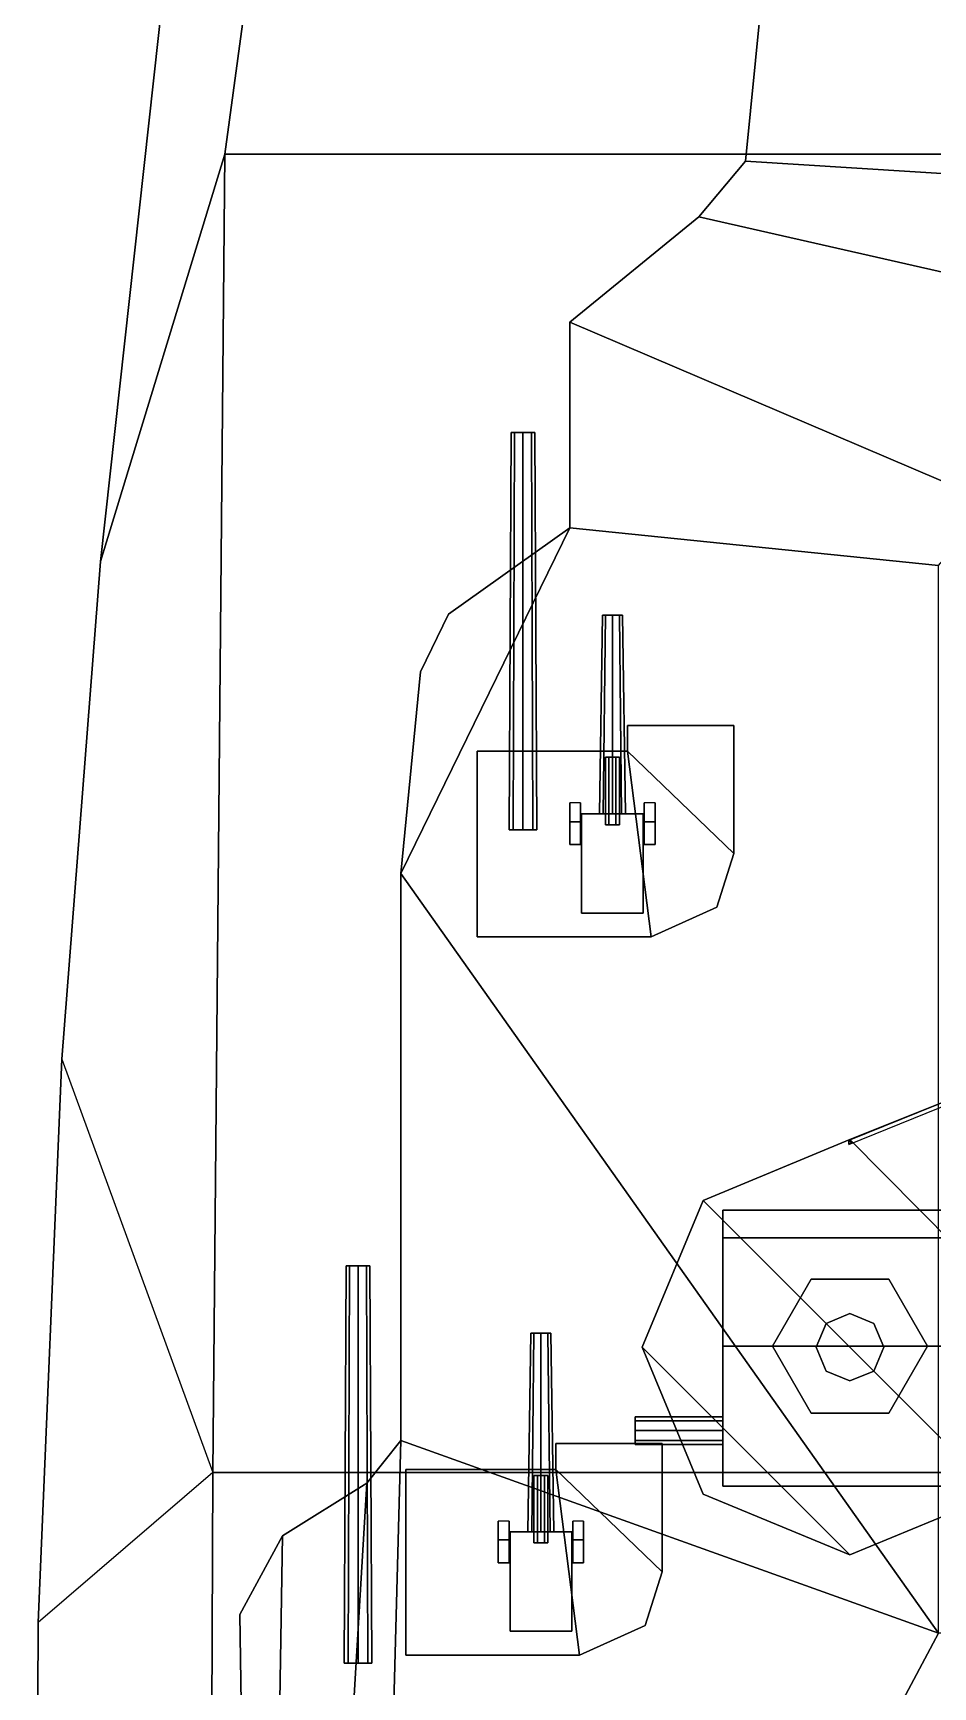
# Model space of a CAD drawing. Extents: x -13 to 13, y -77 to 74.
# Drawn here: x -13.42 to -4.36, y 6.37 to 23.02 of the extents above; entities that cross this region are included whole.
import ezdxf

# ---------------------------------------------------------------- set-up
doc = ezdxf.new("R2010")
doc.units = 0
doc.layers.get('0').update_dxf_attribs({"linetype": 'CONTINUOUS'})
for name, color, linetype in [('GUN', 1, 'CONTINUOUS'), ('RAILINGS', 6, 'CONTINUOUS'), ('SLEEVE', 5, 'CONTINUOUS'), ('SUPERSTRUCTURE', 3, 'CONTINUOUS'), ('TURRET', 2, 'CONTINUOUS')]:
    doc.layers.add(name, color=color, linetype=linetype)

msp = doc.modelspace()

# ---------------------------------------------------------------- linework, layer by layer
for points in [[(-11.77, 26.53), (-12.74, 17.7), (-12.74, 17.7, 1.33), (-11.77, 26.53, 1.33)], [(-11.77, 26.53, 1.33), (-12.74, 17.7, 1.33), (-11.49, 21.8, 1.33), (-11.23, 23.73, 1.33)], [(11.49, 21.8, 5.32), (11.23, 23.73, 5.31), (-11.23, 23.73, 5.31), (-11.49, 21.8, 5.32)], [(-11.23, 23.73, 5.31), (-11.23, 23.73, 1.33), (-11.49, 21.8, 1.33), (-11.49, 21.8, 5.32)], [(-11.49, 21.8, 1.33), (-12.74, 17.7, 1.33), (-13.13, 12.69, 1.33), (-11.61, 8.53, 1.33)], [(-11.49, 21.8, 5.32), (-11.61, 8.53, 5.21), (11.61, 8.53, 5.21), (11.49, 21.8, 5.32)], [(-11.49, 21.8, 1.33), (-11.61, 8.53, 1.33), (-11.61, 8.53, 5.21), (-11.49, 21.8, 5.32)], [(-12.74, 17.7, 1.33), (-12.74, 17.7), (-13.13, 12.69), (-13.13, 12.69, 1.33)], [(-13.13, 12.69), (-13.37, 7.02), (-13.37, 7.02, 1.33), (-13.13, 12.69, 1.33)], [(-11.61, 8.53, 1.33), (-13.37, 7.02, 1.33), (-13.42, -4.53, 1.33), (-11.66, -3.69, 1.33)], [(11.66, -3.69, 5.08), (11.61, 8.53, 5.21), (-11.61, 8.53, 5.21), (-11.66, -3.69, 5.08)], [(-11.61, 8.53, 5.21), (-11.61, 8.53, 1.33), (-11.66, -3.69, 1.33), (-11.66, -3.69, 5.08)], [(-13.37, 7.02, 1.33), (-13.37, 7.02), (-13.42, -4.53), (-13.42, -4.53, 1.33)]]:
    msp.add_3dface(points)
at = {"layer": 'GUN'}
for points in [[(-8.575, 19, 6.395), (-8.61, 19, 6.31), (-8.63, 15, 6.31), (-8.589, 15, 6.409)], [(-8.61, 19, 6.31), (-8.575, 19, 6.225), (-8.589, 15, 6.211), (-8.63, 15, 6.31)], [(-8.405, 19, 6.395), (-8.61, 19, 6.31), (-8.575, 19, 6.395), (-8.49, 19, 6.43)], [(-8.37, 19, 6.31), (-8.575, 19, 6.225), (-8.61, 19, 6.31), (-8.405, 19, 6.395)], [(-8.49, 19, 6.43), (-8.575, 19, 6.395), (-8.589, 15, 6.409), (-8.49, 15, 6.45)], [(-8.575, 19, 6.225), (-8.49, 19, 6.19), (-8.49, 15, 6.17), (-8.589, 15, 6.211)], [(-8.405, 19, 6.225), (-8.49, 19, 6.19), (-8.575, 19, 6.225), (-8.37, 19, 6.31)], [(-8.405, 19, 6.395), (-8.49, 19, 6.43), (-8.49, 15, 6.45), (-8.391, 15, 6.409)], [(-8.49, 19, 6.19), (-8.405, 19, 6.225), (-8.391, 15, 6.211), (-8.49, 15, 6.17)], [(-8.37, 19, 6.31), (-8.405, 19, 6.395), (-8.391, 15, 6.409), (-8.35, 15, 6.31)], [(-8.405, 19, 6.225), (-8.37, 19, 6.31), (-8.35, 15, 6.31), (-8.391, 15, 6.211)], [(-7.69, 17.16, 8.79), (-7.661, 17.16, 8.719), (-7.682, 15.16, 8.698), (-7.72, 15.16, 8.79)], [(-7.661, 17.16, 8.861), (-7.69, 17.16, 8.79), (-7.72, 15.16, 8.79), (-7.682, 15.16, 8.882)], [(-7.49, 17.16, 8.79), (-7.661, 17.16, 8.719), (-7.69, 17.16, 8.79), (-7.519, 17.16, 8.861)], [(-7.519, 17.16, 8.861), (-7.69, 17.16, 8.79), (-7.661, 17.16, 8.861), (-7.59, 17.16, 8.89)], [(-7.661, 17.16, 8.719), (-7.59, 17.16, 8.69), (-7.59, 15.16, 8.66), (-7.682, 15.16, 8.698)], [(-7.59, 17.16, 8.89), (-7.661, 17.16, 8.861), (-7.682, 15.16, 8.882), (-7.59, 15.16, 8.92)], [(-7.519, 17.16, 8.719), (-7.59, 17.16, 8.69), (-7.661, 17.16, 8.719), (-7.49, 17.16, 8.79)], [(-7.59, 17.16, 8.69), (-7.519, 17.16, 8.719), (-7.498, 15.16, 8.698), (-7.59, 15.16, 8.66)], [(-7.519, 17.16, 8.861), (-7.59, 17.16, 8.89), (-7.59, 15.16, 8.92), (-7.498, 15.16, 8.882)], [(-7.519, 17.16, 8.719), (-7.49, 17.16, 8.79), (-7.46, 15.16, 8.79), (-7.498, 15.16, 8.698)], [(-7.49, 17.16, 8.79), (-7.519, 17.16, 8.861), (-7.498, 15.16, 8.882), (-7.46, 15.16, 8.79)], [(-10.27, 10.61, 6.25), (-10.235, 10.61, 6.165), (-10.249, 6.61, 6.151), (-10.29, 6.61, 6.25)], [(-10.235, 10.61, 6.335), (-10.27, 10.61, 6.25), (-10.29, 6.61, 6.25), (-10.249, 6.61, 6.349)], [(-10.03, 10.61, 6.25), (-10.235, 10.61, 6.165), (-10.27, 10.61, 6.25), (-10.065, 10.61, 6.335)], [(-10.065, 10.61, 6.335), (-10.27, 10.61, 6.25), (-10.235, 10.61, 6.335), (-10.15, 10.61, 6.37)], [(-10.235, 10.61, 6.165), (-10.15, 10.61, 6.13), (-10.15, 6.61, 6.11), (-10.249, 6.61, 6.151)], [(-10.15, 10.61, 6.37), (-10.235, 10.61, 6.335), (-10.249, 6.61, 6.349), (-10.15, 6.61, 6.39)], [(-10.065, 10.61, 6.165), (-10.15, 10.61, 6.13), (-10.235, 10.61, 6.165), (-10.03, 10.61, 6.25)], [(-10.15, 10.61, 6.13), (-10.065, 10.61, 6.165), (-10.051, 6.61, 6.151), (-10.15, 6.61, 6.11)], [(-10.065, 10.61, 6.335), (-10.15, 10.61, 6.37), (-10.15, 6.61, 6.39), (-10.051, 6.61, 6.349)], [(-10.065, 10.61, 6.165), (-10.03, 10.61, 6.25), (-10.01, 6.61, 6.25), (-10.051, 6.61, 6.151)], [(-10.03, 10.61, 6.25), (-10.065, 10.61, 6.335), (-10.051, 6.61, 6.349), (-10.01, 6.61, 6.25)], [(-8.41, 9.93, 8.79), (-8.381, 9.93, 8.719), (-8.402, 7.93, 8.698), (-8.44, 7.93, 8.79)], [(-8.381, 9.93, 8.861), (-8.41, 9.93, 8.79), (-8.44, 7.93, 8.79), (-8.402, 7.93, 8.882)], [(-8.21, 9.93, 8.79), (-8.381, 9.93, 8.719), (-8.41, 9.93, 8.79), (-8.239, 9.93, 8.861)], [(-8.239, 9.93, 8.861), (-8.41, 9.93, 8.79), (-8.381, 9.93, 8.861), (-8.31, 9.93, 8.89)], [(-8.381, 9.93, 8.719), (-8.31, 9.93, 8.69), (-8.31, 7.93, 8.66), (-8.402, 7.93, 8.698)], [(-8.31, 9.93, 8.89), (-8.381, 9.93, 8.861), (-8.402, 7.93, 8.882), (-8.31, 7.93, 8.92)], [(-8.239, 9.93, 8.719), (-8.31, 9.93, 8.69), (-8.381, 9.93, 8.719), (-8.21, 9.93, 8.79)], [(-8.31, 9.93, 8.69), (-8.239, 9.93, 8.719), (-8.218, 7.93, 8.698), (-8.31, 7.93, 8.66)], [(-8.239, 9.93, 8.861), (-8.31, 9.93, 8.89), (-8.31, 7.93, 8.92), (-8.218, 7.93, 8.882)], [(-8.239, 9.93, 8.719), (-8.21, 9.93, 8.79), (-8.18, 7.93, 8.79), (-8.218, 7.93, 8.698)], [(-8.21, 9.93, 8.79), (-8.239, 9.93, 8.861), (-8.218, 7.93, 8.882), (-8.18, 7.93, 8.79)]]:
    msp.add_3dface(points, dxfattribs=at)
at = {"layer": 'RAILINGS'}
for points in [[(-5.21, 11.83, 15.2), (-3.78, 12.41, 15.2), (-3.8, 12.44, 15.2), (-5.21, 11.87, 15.2)], [(-5.18, 11.85, 14.51), (-5.21, 11.867, 14.51), (-5.21, 11.867, 15.2), (-5.18, 11.85, 15.2)], [(-5.21, 11.867, 14.51), (-5.21, 11.833, 14.51), (-5.21, 11.833, 15.2), (-5.21, 11.867, 15.2)], [(-5.21, 11.833, 14.51), (-5.18, 11.85, 14.51), (-5.18, 11.85, 15.2), (-5.21, 11.833, 15.2)]]:
    msp.add_3dface(points, dxfattribs=at)
at = {"layer": 'SLEEVE'}
for points in [[(-7.555, 15.73, 8.919), (-7.625, 15.73, 8.919), (-7.66, 15.73, 8.98), (-7.52, 15.73, 8.98)], [(-7.52, 15.73, 8.98), (-7.66, 15.73, 8.98), (-7.625, 15.73, 9.041), (-7.555, 15.73, 9.041)], [(-7.66, 15.73, 8.98), (-7.625, 15.73, 8.919), (-7.625, 15.05, 8.919), (-7.66, 15.05, 8.98)], [(-7.625, 15.73, 9.041), (-7.66, 15.73, 8.98), (-7.66, 15.05, 8.98), (-7.625, 15.05, 9.041)], [(-7.625, 15.73, 8.919), (-7.555, 15.73, 8.919), (-7.555, 15.05, 8.919), (-7.625, 15.05, 8.919)], [(-7.555, 15.73, 9.041), (-7.625, 15.73, 9.041), (-7.625, 15.05, 9.041), (-7.555, 15.05, 9.041)], [(-7.555, 15.73, 8.919), (-7.52, 15.73, 8.98), (-7.52, 15.05, 8.98), (-7.555, 15.05, 8.919)], [(-7.52, 15.73, 8.98), (-7.555, 15.73, 9.041), (-7.555, 15.05, 9.041), (-7.52, 15.05, 8.98)], [(-7.28, 15.16, 8.99), (-7.28, 15.16, 8.58), (-7.9, 15.16, 8.58), (-7.9, 15.16, 8.99)], [(-7.9, 15.16, 8.58), (-7.9, 14.16, 8.58), (-7.9, 14.16, 8.99), (-7.9, 15.16, 8.99)], [(-7.28, 15.16, 8.58), (-7.28, 14.16, 8.58), (-7.9, 14.16, 8.58), (-7.9, 15.16, 8.58)], [(-7.9, 15.16, 8.99), (-7.9, 14.16, 8.99), (-7.28, 14.16, 8.99), (-7.28, 15.16, 8.99)], [(-7.28, 14.16, 8.99), (-7.28, 14.16, 8.58), (-7.28, 15.16, 8.58), (-7.28, 15.16, 8.99)], [(-7.555, 15.05, 9.041), (-7.625, 15.05, 9.041), (-7.66, 15.05, 8.98), (-7.52, 15.05, 8.98)], [(-7.9, 14.16, 8.99), (-7.9, 14.16, 8.58), (-7.28, 14.16, 8.58), (-7.28, 14.16, 8.99)], [(-8.345, 8.5, 9.041), (-8.38, 8.5, 8.98), (-8.38, 7.82, 8.98), (-8.345, 7.82, 9.041)], [(-8.38, 8.5, 8.98), (-8.345, 8.5, 8.919), (-8.345, 7.82, 8.919), (-8.38, 7.82, 8.98)], [(-8.24, 8.5, 8.98), (-8.38, 8.5, 8.98), (-8.345, 8.5, 9.041), (-8.275, 8.5, 9.041)], [(-8.275, 8.5, 8.919), (-8.345, 8.5, 8.919), (-8.38, 8.5, 8.98), (-8.24, 8.5, 8.98)], [(-8.275, 8.5, 9.041), (-8.345, 8.5, 9.041), (-8.345, 7.82, 9.041), (-8.275, 7.82, 9.041)], [(-8.345, 8.5, 8.919), (-8.275, 8.5, 8.919), (-8.275, 7.82, 8.919), (-8.345, 7.82, 8.919)], [(-8.24, 8.5, 8.98), (-8.275, 8.5, 9.041), (-8.275, 7.82, 9.041), (-8.24, 7.82, 8.98)], [(-8.275, 8.5, 8.919), (-8.24, 8.5, 8.98), (-8.24, 7.82, 8.98), (-8.275, 7.82, 8.919)], [(-8.62, 7.93, 8.58), (-8.62, 6.93, 8.58), (-8.62, 6.93, 8.99), (-8.62, 7.93, 8.99)], [(-8, 7.93, 8.99), (-8, 7.93, 8.58), (-8.62, 7.93, 8.58), (-8.62, 7.93, 8.99)], [(-8, 7.93, 8.58), (-8, 6.93, 8.58), (-8.62, 6.93, 8.58), (-8.62, 7.93, 8.58)], [(-8.62, 7.93, 8.99), (-8.62, 6.93, 8.99), (-8, 6.93, 8.99), (-8, 7.93, 8.99)], [(-8, 6.93, 8.99), (-8, 6.93, 8.58), (-8, 7.93, 8.58), (-8, 7.93, 8.99)], [(-8.275, 7.82, 9.041), (-8.345, 7.82, 9.041), (-8.38, 7.82, 8.98), (-8.24, 7.82, 8.98)], [(-8.62, 6.93, 8.99), (-8.62, 6.93, 8.58), (-8, 6.93, 8.58), (-8, 6.93, 8.99)]]:
    msp.add_3dface(points, dxfattribs=at)
at = {"layer": 'SUPERSTRUCTURE'}
for points in [[(-6.05, 23.76, 7.4), (-6.05, 23.76, 5.3), (-6.25, 21.73, 5.31), (-6.25, 21.73, 7.4)], [(-1.16, 21.98, 7.4), (-6.05, 23.76, 7.4), (-6.25, 21.73, 7.4), (-2.355, 21.485, 7.4)], [(1.16, 21.98, 7.4), (6.05, 23.76, 7.4), (-6.05, 23.76, 7.4), (-1.16, 21.98, 7.4)], [(-6.25, 21.73, 7.4), (-6.25, 21.73, 5.31), (-6.72, 21.17, 5.31), (-6.72, 21.17, 7.4)], [(-2.355, 21.485, 7.4), (-6.25, 21.73, 7.4), (-6.72, 21.17, 7.4), (-2.85, 20.29, 7.4)], [(-6.72, 21.17, 7.4), (-6.72, 21.17, 5.31), (-8.02, 20.11, 5.3), (-8.02, 20.11, 7.4)], [(-2.85, 20.29, 7.4), (-6.72, 21.17, 7.4), (-8.02, 20.11, 7.4), (-3.76, 18.29, 7.4)], [(-8.02, 20.11, 7.4), (-8.02, 20.11, 5.3), (-8.02, 18.04, 5.28), (-8.02, 18.04, 7.4)], [(-3.76, 18.29, 7.4), (-8.02, 20.11, 7.4), (-8.02, 18.04, 7.4), (-4.31, 17.66, 7.4)], [(-8.02, 18.04, 7.4), (-9.24, 17.17, 7.4), (-9.52, 16.59, 7.4), (-9.72, 14.56, 7.4)], [(-4.31, 17.66, 7.4), (-8.02, 18.04, 7.4), (-9.72, 14.56, 7.4), (-4.31, 6.91, 7.4)], [(-8.02, 18.04, 7.4), (-8.02, 18.04, 5.28), (-9.24, 17.17, 5.28), (-9.24, 17.17, 7.4)], [(-9.24, 17.17, 7.4), (-9.24, 17.17, 5.28), (-9.52, 16.59, 5.27), (-9.52, 16.59, 7.4)], [(-9.52, 16.59, 7.4), (-9.52, 16.59, 5.27), (-9.72, 14.56, 5.25), (-9.72, 14.56, 7.4)], [(-9.72, 14.56, 7.4), (-9.72, 14.56, 5.25), (-9.72, 8.85, 5.21), (-9.72, 8.85, 7.4)], [(-4.31, 6.91, 7.4), (-9.72, 14.56, 7.4), (-9.72, 8.85, 7.4), (-4.31, 6.91, 7.4)], [(-5.2, 11.88, 14.51), (-3.8, 12.44, 14.51), (-3.8, 12.44, 14.33), (-5.2, 11.88, 14.33)], [(-3.11, 9.77, 14.51), (-3.11, 12.44, 14.51), (-3.8, 12.44, 14.51), (-5.2, 11.88, 14.51)], [(-6.678, 11.268, 14.51), (-5.2, 11.88, 14.51), (-5.2, 11.88, 14.33), (-6.678, 11.268, 14.33)], [(-3.722, 8.312, 14.51), (-3.11, 9.77, 14.51), (-5.2, 11.88, 14.51), (-6.678, 11.268, 14.51)], [(-7.29, 9.79, 14.51), (-6.678, 11.268, 14.51), (-6.678, 11.268, 14.33), (-7.29, 9.79, 14.33)], [(-5.2, 7.7, 14.51), (-3.722, 8.312, 14.51), (-6.678, 11.268, 14.51), (-7.29, 9.79, 14.51)], [(-3.92, 11.17, 16.72), (-3.92, 11.17, 15.2), (-6.48, 11.17, 15.2), (-6.48, 11.17, 16.72)], [(-3.92, 10.89, 17.01), (-3.92, 11.17, 16.72), (-6.48, 11.17, 16.72), (-6.48, 10.89, 17.01)], [(-6.48, 11.17, 16.72), (-6.48, 11.17, 15.2), (-6.48, 9.8, 17.07), (-6.48, 10.89, 17.01)], [(-6.48, 11.17, 15.2), (-6.48, 8.39, 15.2), (-6.48, 8.39, 17.07), (-6.48, 9.8, 17.07)], [(-6.48, 10.89, 17.01), (-6.48, 9.8, 17.07), (-3.92, 9.8, 17.07), (-3.92, 10.89, 17.01)], [(-5.59, 10.475, 14.51), (-5.98, 9.8, 14.51), (-5.98, 9.8, 15.2), (-5.59, 10.475, 15.2)], [(-4.81, 10.475, 14.51), (-5.59, 10.475, 14.51), (-5.59, 10.475, 15.2), (-4.81, 10.475, 15.2)], [(-4.42, 9.8, 14.51), (-4.81, 10.475, 14.51), (-4.81, 10.475, 15.2), (-4.42, 9.8, 15.2)], [(-5.44, 10.03, 7.4), (-5.54, 9.79, 7.4), (-5.54, 9.79, 14.33), (-5.44, 10.03, 14.33)], [(-5.2, 10.13, 7.4), (-5.44, 10.03, 7.4), (-5.44, 10.03, 14.33), (-5.2, 10.13, 14.33)], [(-4.96, 10.03, 7.4), (-5.2, 10.13, 7.4), (-5.2, 10.13, 14.33), (-4.96, 10.03, 14.33)], [(-4.86, 9.79, 7.4), (-4.96, 10.03, 7.4), (-4.96, 10.03, 14.33), (-4.86, 9.79, 14.33)], [(-6.678, 8.312, 14.51), (-7.29, 9.79, 14.51), (-7.29, 9.79, 14.33), (-6.678, 8.312, 14.33)], [(-6.678, 8.312, 14.51), (-5.2, 7.7, 14.51), (-7.29, 9.79, 14.51), (-6.678, 8.312, 14.51)], [(-6.48, 9.8, 17.07), (-6.48, 8.39, 17.07), (-3.92, 8.39, 17.07), (-3.92, 9.8, 17.07)], [(-5.98, 9.8, 14.51), (-5.59, 9.125, 14.51), (-5.59, 9.125, 15.2), (-5.98, 9.8, 15.2)], [(-5.54, 9.79, 7.4), (-5.44, 9.55, 7.4), (-5.44, 9.55, 14.33), (-5.54, 9.79, 14.33)], [(-4.96, 9.55, 7.4), (-4.86, 9.79, 7.4), (-4.86, 9.79, 14.33), (-4.96, 9.55, 14.33)], [(-4.81, 9.125, 14.51), (-4.42, 9.8, 14.51), (-4.42, 9.8, 15.2), (-4.81, 9.125, 15.2)], [(-5.44, 9.55, 7.4), (-5.2, 9.45, 7.4), (-5.2, 9.45, 14.33), (-5.44, 9.55, 14.33)], [(-5.2, 9.45, 7.4), (-4.96, 9.55, 7.4), (-4.96, 9.55, 14.33), (-5.2, 9.45, 14.33)], [(-6.48, 9.049, 16.529), (-6.48, 9.09, 16.43), (-7.36, 9.09, 16.43), (-7.36, 9.049, 16.529)], [(-6.48, 9.09, 16.43), (-6.48, 9.049, 16.331), (-7.36, 9.049, 16.331), (-7.36, 9.09, 16.43)], [(-7.36, 8.95, 16.57), (-7.36, 9.049, 16.529), (-7.36, 9.09, 16.43), (-7.36, 8.851, 16.529)], [(-7.36, 8.851, 16.529), (-7.36, 9.09, 16.43), (-7.36, 9.049, 16.331), (-7.36, 8.81, 16.43)], [(-6.48, 9.049, 16.331), (-6.48, 8.95, 16.29), (-7.36, 8.95, 16.29), (-7.36, 9.049, 16.331)], [(-7.36, 8.81, 16.43), (-7.36, 9.049, 16.331), (-7.36, 8.95, 16.29), (-7.36, 8.851, 16.331)], [(-6.48, 8.95, 16.57), (-6.48, 9.049, 16.529), (-7.36, 9.049, 16.529), (-7.36, 8.95, 16.57)], [(-5.59, 9.125, 14.51), (-4.81, 9.125, 14.51), (-4.81, 9.125, 15.2), (-5.59, 9.125, 15.2)], [(-10.06, 8.42, 7.4), (-10.73, -2.78, 7.4), (-10.04, -3.24, 7.4), (-9.72, 8.85, 7.4)], [(-9.72, 8.85, 7.4), (-9.72, 8.85, 5.21), (-10.06, 8.42, 5.2), (-10.06, 8.42, 7.4)], [(-9.72, 8.85, 7.4), (-10.04, -3.24, 7.4), (-9.95, -3.69, 7.4), (-4.31, 6.91, 7.4)], [(-6.48, 8.95, 16.29), (-6.48, 8.851, 16.331), (-7.36, 8.851, 16.331), (-7.36, 8.95, 16.29)], [(-6.48, 8.851, 16.529), (-6.48, 8.95, 16.57), (-7.36, 8.95, 16.57), (-7.36, 8.851, 16.529)], [(-6.48, 8.81, 16.43), (-6.48, 8.851, 16.529), (-7.36, 8.851, 16.529), (-7.36, 8.81, 16.43)], [(-6.48, 8.851, 16.331), (-6.48, 8.81, 16.43), (-7.36, 8.81, 16.43), (-7.36, 8.851, 16.331)], [(-10.73, -2.78, 7.4), (-10.06, 8.42, 7.4), (-10.91, 7.89, 7.4), (-11.07, -2.07, 7.4)], [(-10.06, 8.42, 7.4), (-10.06, 8.42, 5.2), (-10.91, 7.89, 5.2), (-10.91, 7.89, 7.4)], [(-6.48, 8.39, 17.07), (-6.48, 8.39, 15.2), (-3.92, 8.39, 15.2), (-3.92, 8.39, 17.07)], [(-5.2, 7.7, 14.51), (-6.678, 8.312, 14.51), (-6.678, 8.312, 14.33), (-5.2, 7.7, 14.33)], [(-3.722, 8.312, 14.51), (-5.2, 7.7, 14.51), (-5.2, 7.7, 14.33), (-3.722, 8.312, 14.33)], [(-10.91, 7.89, 7.4), (-10.91, 7.89, 5.2), (-11.34, 7.1, 5.19), (-11.34, 7.1, 7.4)], [(-10.91, 7.89, 7.4), (-11.34, 7.1, 7.4), (-11.28, 3.08, 7.4), (-11.07, -2.07, 7.4)], [(-11.34, 7.1, 7.4), (-11.34, 7.1, 5.19), (-11.28, 3.08, 5.15), (-11.28, 3.08, 7.4)], [(9.95, -3.69, 7.4), (4.31, 6.91, 7.4), (-4.31, 6.91, 7.4), (-9.95, -3.69, 7.4)]]:
    msp.add_3dface(points, dxfattribs=at)
at = {"layer": 'TURRET'}
for points in [[(-7.44, 16.05, 7.57), (-6.37, 16.05, 7.57), (-6.37, 16.05, 7.4), (-7.44, 16.05, 7.4)], [(-7.44, 15.79, 7.57), (-6.37, 14.76, 7.57), (-6.37, 16.05, 7.57), (-7.44, 16.05, 7.57)], [(-7.44, 16.05, 7.4), (-7.44, 15.79, 7.4), (-7.44, 15.79, 7.57), (-7.44, 16.05, 7.57)], [(-6.37, 16.05, 7.57), (-6.37, 14.76, 7.57), (-6.37, 14.76, 7.4), (-6.37, 16.05, 7.4)], [(-8.95, 15.79, 7.4), (-8.95, 13.92, 7.4), (-8.95, 13.92, 7.57), (-8.95, 15.79, 7.57)], [(-8.95, 13.92, 7.57), (-7.2, 13.92, 7.57), (-7.44, 15.79, 7.57), (-8.95, 15.79, 7.57)], [(-8.95, 15.79, 7.57), (-7.44, 15.79, 7.57), (-7.44, 15.79, 7.4), (-8.95, 15.79, 7.4)], [(-7.2, 13.92, 7.57), (-6.54, 14.22, 7.57), (-6.37, 14.76, 7.57), (-7.44, 15.79, 7.57)], [(-8.02, 15.27, 7.57), (-8.02, 14.85, 7.57), (-8.02, 14.85, 8.81), (-8.02, 15.08, 8.58)], [(-7.91, 15.08, 8.58), (-7.91, 15.27, 7.57), (-8.02, 15.27, 7.57), (-8.02, 15.08, 8.58)], [(-7.91, 14.85, 8.81), (-7.91, 14.85, 7.57), (-7.91, 15.27, 7.57), (-7.91, 15.08, 8.58)], [(-7.27, 15.27, 7.57), (-7.27, 14.85, 7.57), (-7.27, 14.85, 8.81), (-7.27, 15.08, 8.58)], [(-7.16, 15.08, 8.58), (-7.16, 15.27, 7.57), (-7.27, 15.27, 7.57), (-7.27, 15.08, 8.58)], [(-7.16, 14.85, 8.81), (-7.16, 14.85, 7.57), (-7.16, 15.27, 7.57), (-7.16, 15.08, 8.58)], [(-8.02, 15.08, 8.58), (-8.02, 14.85, 8.81), (-8.02, 14.85, 8.81), (-8.02, 15.08, 8.81)], [(-7.91, 15.08, 8.81), (-7.91, 15.08, 8.58), (-8.02, 15.08, 8.58), (-8.02, 15.08, 8.81)], [(-8.02, 15.08, 8.81), (-8.02, 14.85, 8.81), (-7.91, 14.85, 8.81), (-7.91, 15.08, 8.81)], [(-7.91, 14.85, 8.81), (-7.91, 14.85, 8.81), (-7.91, 15.08, 8.58), (-7.91, 15.08, 8.81)], [(-7.27, 15.08, 8.58), (-7.27, 14.85, 8.81), (-7.27, 14.85, 8.81), (-7.27, 15.08, 8.81)], [(-7.16, 15.08, 8.81), (-7.16, 15.08, 8.58), (-7.27, 15.08, 8.58), (-7.27, 15.08, 8.81)], [(-7.27, 15.08, 8.81), (-7.27, 14.85, 8.81), (-7.16, 14.85, 8.81), (-7.16, 15.08, 8.81)], [(-7.16, 14.85, 8.81), (-7.16, 14.85, 8.81), (-7.16, 15.08, 8.58), (-7.16, 15.08, 8.81)], [(-8.02, 14.85, 8.81), (-8.02, 14.85, 7.57), (-7.91, 14.85, 7.57), (-7.91, 14.85, 8.81)], [(-7.27, 14.85, 8.81), (-7.27, 14.85, 7.57), (-7.16, 14.85, 7.57), (-7.16, 14.85, 8.81)], [(-6.37, 14.76, 7.57), (-6.54, 14.22, 7.57), (-6.54, 14.22, 7.4), (-6.37, 14.76, 7.4)], [(-7.2, 13.92, 7.4), (-6.54, 14.22, 7.4), (-6.54, 14.22, 7.57), (-7.2, 13.92, 7.57)], [(-8.95, 13.92, 7.4), (-7.2, 13.92, 7.4), (-7.2, 13.92, 7.57), (-8.95, 13.92, 7.57)], [(-8.16, 8.82, 7.4), (-8.16, 8.56, 7.4), (-8.16, 8.56, 7.57), (-8.16, 8.82, 7.57)], [(-8.16, 8.56, 7.57), (-7.09, 7.53, 7.57), (-7.09, 8.82, 7.57), (-8.16, 8.82, 7.57)], [(-8.16, 8.82, 7.57), (-7.09, 8.82, 7.57), (-7.09, 8.82, 7.4), (-8.16, 8.82, 7.4)], [(-7.09, 8.82, 7.57), (-7.09, 7.53, 7.57), (-7.09, 7.53, 7.4), (-7.09, 8.82, 7.4)], [(-9.67, 8.56, 7.57), (-8.16, 8.56, 7.57), (-8.16, 8.56, 7.4), (-9.67, 8.56, 7.4)], [(-9.67, 6.69, 7.57), (-7.92, 6.69, 7.57), (-8.16, 8.56, 7.57), (-9.67, 8.56, 7.57)], [(-9.67, 8.56, 7.4), (-9.67, 6.69, 7.4), (-9.67, 6.69, 7.57), (-9.67, 8.56, 7.57)], [(-7.92, 6.69, 7.57), (-7.26, 6.99, 7.57), (-7.09, 7.53, 7.57), (-8.16, 8.56, 7.57)], [(-8.74, 8.04, 7.57), (-8.74, 7.62, 7.57), (-8.74, 7.62, 8.81), (-8.74, 7.85, 8.58)], [(-8.63, 7.85, 8.58), (-8.63, 8.04, 7.57), (-8.74, 8.04, 7.57), (-8.74, 7.85, 8.58)], [(-8.63, 7.62, 8.81), (-8.63, 7.62, 7.57), (-8.63, 8.04, 7.57), (-8.63, 7.85, 8.58)], [(-7.99, 8.04, 7.57), (-7.99, 7.62, 7.57), (-7.99, 7.62, 8.81), (-7.99, 7.85, 8.58)], [(-7.88, 7.85, 8.58), (-7.88, 8.04, 7.57), (-7.99, 8.04, 7.57), (-7.99, 7.85, 8.58)], [(-7.88, 7.62, 8.81), (-7.88, 7.62, 7.57), (-7.88, 8.04, 7.57), (-7.88, 7.85, 8.58)], [(-8.63, 7.85, 8.81), (-8.63, 7.85, 8.58), (-8.74, 7.85, 8.58), (-8.74, 7.85, 8.81)], [(-8.74, 7.85, 8.58), (-8.74, 7.62, 8.81), (-8.74, 7.62, 8.81), (-8.74, 7.85, 8.81)], [(-8.74, 7.85, 8.81), (-8.74, 7.62, 8.81), (-8.63, 7.62, 8.81), (-8.63, 7.85, 8.81)], [(-8.63, 7.62, 8.81), (-8.63, 7.62, 8.81), (-8.63, 7.85, 8.58), (-8.63, 7.85, 8.81)], [(-7.88, 7.85, 8.81), (-7.88, 7.85, 8.58), (-7.99, 7.85, 8.58), (-7.99, 7.85, 8.81)], [(-7.99, 7.85, 8.58), (-7.99, 7.62, 8.81), (-7.99, 7.62, 8.81), (-7.99, 7.85, 8.81)], [(-7.99, 7.85, 8.81), (-7.99, 7.62, 8.81), (-7.88, 7.62, 8.81), (-7.88, 7.85, 8.81)], [(-7.88, 7.62, 8.81), (-7.88, 7.62, 8.81), (-7.88, 7.85, 8.58), (-7.88, 7.85, 8.81)], [(-8.74, 7.62, 8.81), (-8.74, 7.62, 7.57), (-8.63, 7.62, 7.57), (-8.63, 7.62, 8.81)], [(-7.99, 7.62, 8.81), (-7.99, 7.62, 7.57), (-7.88, 7.62, 7.57), (-7.88, 7.62, 8.81)], [(-7.09, 7.53, 7.57), (-7.26, 6.99, 7.57), (-7.26, 6.99, 7.4), (-7.09, 7.53, 7.4)], [(-7.92, 6.69, 7.4), (-7.26, 6.99, 7.4), (-7.26, 6.99, 7.57), (-7.92, 6.69, 7.57)], [(-9.67, 6.69, 7.4), (-7.92, 6.69, 7.4), (-7.92, 6.69, 7.57), (-9.67, 6.69, 7.57)]]:
    msp.add_3dface(points, dxfattribs=at)

doc.saveas('drawing.dxf')
